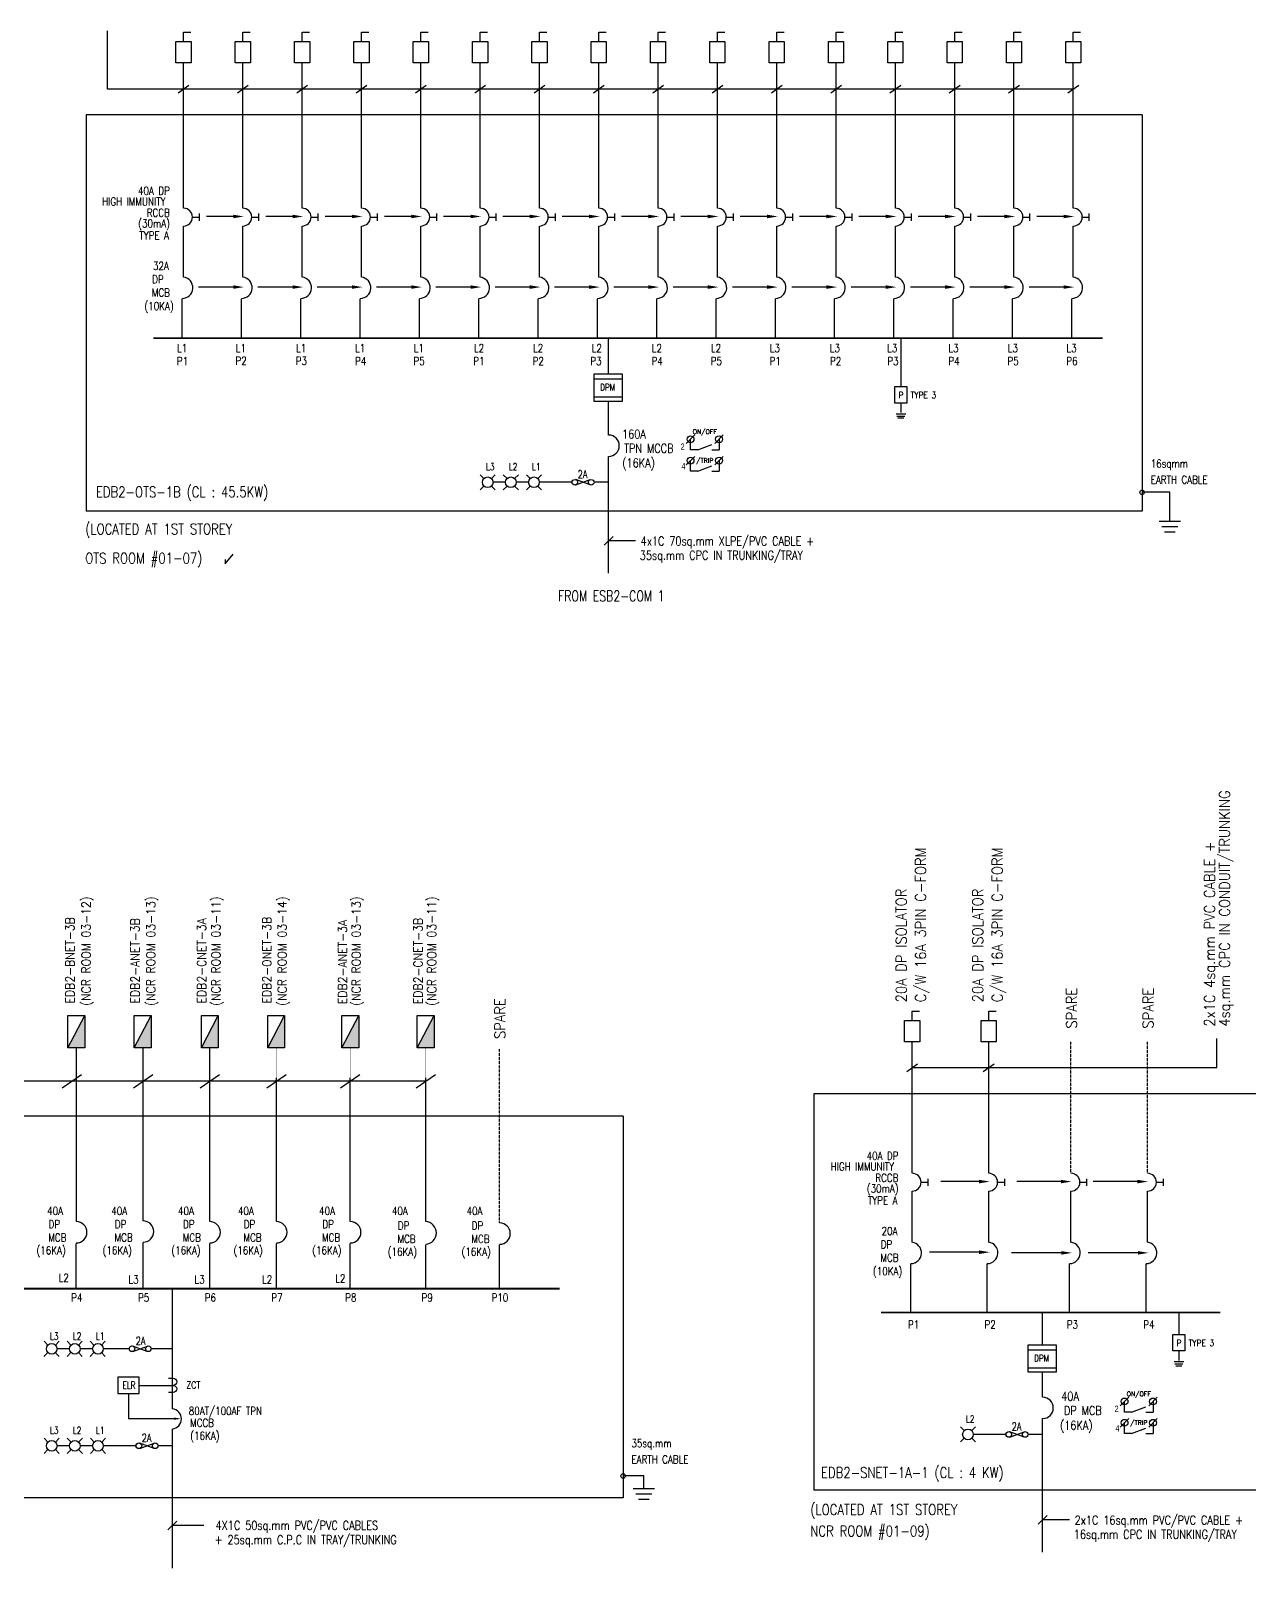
# Model space of a CAD drawing. Header units: millimetres. Extents: x 624049 to 847333, y 256790 to 538574.
# Drawn here: x 710867 to 745112, y 314385 to 357607 of the extents above; entities that cross this region are included whole.
import ezdxf
from ezdxf.enums import TextEntityAlignment as Align

# ---------------------------------------------------------------- set-up
doc = ezdxf.new("R2010")
doc.units = ezdxf.units.MM
doc.header["$LTSCALE"] = 0.01
for name, pattern in [('DASHED', [19.05, 12.7, -6.35]), ('HIDDEN2', [0.1875, 0.125, -0.0625]), ('{ -E- }', [0])]:
    doc.linetypes.add(name, pattern=pattern)
doc.layers.add('E-_ELEC----_E-', color=3, linetype='Continuous')
doc.layers.add('E-_ELECSYBL_R-_N_ES9', color=7, linetype='Continuous')
doc.styles.add('100', font='romans.shx', dxfattribs={"width": 0.8, "height": 250})
doc.styles.add('A2', font='SIMPLEX.shx', dxfattribs={"width": 0.95, "height": 190})
doc.styles.add('ATT', font='ROMANS.SHX')
doc.styles.add('MONOTXT', font='MONOTXT.SHX')
doc.styles.add('PwNote', font='Romans.shx', dxfattribs={"width": 0.75, "bigfont": 'Special.shx'})
doc.styles.add('ROMANS', font='romans', dxfattribs={"width": 0.75})
doc.linetypes.add('communication_line', pattern='A,0.25,-0.2,0.25,-0.2,0.25,-0.2,0.25,-0.2,["C",Standard,S=0.1,R=0,X=-0.1,Y=-0.05],-0.075', length=1.875)

# ---------------------------------------------------------------- blocks, each defined once
blk = doc.blocks.new('DB')
at = {"layer": 'E-_ELEC----_E-'}
blk.add_hatch(color=0, dxfattribs=at).paths.add_polyline_path([(0, 0), (400, 0), (400, 209)])
at = {"layer": 'E-_ELEC----_E-', "color": 0, "linetype": 'Continuous'}
for p, q in [((400, 209), (0, 209)), ((0, 209), (0, 0)), ((400, 0), (400, 209)), ((0, 0), (400, 0))]:
    blk.add_line(p, q, dxfattribs=at)
at = {"layer": 'E-_ELEC----_E-', "color": 0}
blk.add_line((400, 209), (0, 0), dxfattribs=at)
blk = doc.blocks.new('ELEC0333')
at = {"layer": 'E-_ELECSYBL_R-_N_ES9'}
blk.add_lwpolyline([(-1.3, 2), (0, 2, -1), (0, 0, -1), (0, -2), (-1.3, -2)], format="xyb", dxfattribs=at)
blk = doc.blocks.new('ELEC0302')
at = {"color": 0}
blk.add_arc((20, 0), 300, 275.7392, 84.2608, dxfattribs=at)

msp = doc.modelspace()

# ---------------------------------------------------------------- linework, layer by layer
for p, q in [((715161, 352618), (715161, 356704)), ((716828, 352618), (716828, 356704)), ((718495, 352618), (718495, 356704)), ((720162, 352618), (720162, 356704)), ((721829, 352618), (721829, 356704)), ((723496, 352618), (723496, 356704)), ((725163, 352618), (725163, 356704)), ((726830, 352618), (726830, 356704)), ((728498, 352618), (728498, 356704)), ((730165, 352618), (730165, 356704)), ((731832, 352618), (731832, 356704)), ((733499, 352618), (733499, 356704)), ((735166, 352618), (735166, 356704)), ((736833, 352618), (736833, 356704)), ((738500, 352618), (738500, 356704)), ((740167, 352618), (740167, 356704)), ((715010, 355864), (715312, 356074)), ((716677, 355864), (716979, 356074)), ((718345, 355864), (718646, 356074)), ((720012, 355864), (720313, 356074)), ((721679, 355864), (721980, 356074)), ((723346, 355864), (723647, 356074)), ((725013, 355864), (725314, 356074)), ((726680, 355864), (726981, 356074)), ((728347, 355864), (728648, 356074)), ((730014, 355864), (730315, 356074)), ((731681, 355864), (731982, 356074)), ((733348, 355864), (733649, 356074)), ((735015, 355864), (735316, 356074)), ((736682, 355864), (736984, 356074)), ((738349, 355864), (738651, 356074)), ((740016, 355864), (740318, 356074)), ((715411, 352368), (715611, 352368)), ((715611, 352268), (715611, 352468)), ((717078, 352368), (717278, 352368)), ((717278, 352268), (717278, 352468)), ((718745, 352368), (718945, 352368)), ((718945, 352268), (718945, 352468)), ((720412, 352368), (720612, 352368)), ((720612, 352268), (720612, 352468)), ((722079, 352368), (722279, 352368)), ((722279, 352268), (722279, 352468)), ((723746, 352368), (723946, 352368)), ((723946, 352268), (723946, 352468)), ((725413, 352368), (725613, 352368)), ((725613, 352268), (725613, 352468)), ((727080, 352368), (727280, 352368)), ((727280, 352268), (727280, 352468)), ((728748, 352368), (728948, 352368)), ((728948, 352268), (728948, 352468)), ((730415, 352368), (730615, 352368)), ((730615, 352268), (730615, 352468)), ((732082, 352368), (732282, 352368)), ((732282, 352268), (732282, 352468)), ((733749, 352368), (733949, 352368)), ((733949, 352268), (733949, 352468)), ((735416, 352368), (735616, 352368)), ((735616, 352268), (735616, 352468)), ((737083, 352368), (737283, 352368)), ((737283, 352268), (737283, 352468)), ((738750, 352368), (738950, 352368)), ((738950, 352268), (738950, 352468)), ((740417, 352368), (740617, 352368)), ((740617, 352268), (740617, 352468)), ((715161, 350681), (715161, 352118)), ((716828, 350681), (716828, 352118)), ((718495, 350681), (718495, 352118)), ((720162, 350681), (720162, 352118)), ((721829, 350681), (721829, 352118)), ((723496, 350681), (723496, 352118)), ((725163, 350681), (725163, 352118)), ((726830, 350681), (726830, 352118)), ((728498, 350681), (728498, 352118)), ((730165, 350681), (730165, 352118)), ((731832, 350681), (731832, 352118)), ((733499, 350681), (733499, 352118)), ((735166, 350681), (735166, 352118)), ((736833, 350681), (736833, 352118)), ((738500, 350681), (738500, 352118)), ((740167, 350681), (740167, 352118)), ((735316, 348962), (735316, 347604)), ((726702, 347819), (727486, 347819)), ((726702, 347313), (727486, 347313)), ((735316, 347137), (735316, 346874)), ((735192, 346838), (735459, 346838)), ((735208, 346775), (735428, 346775)), ((735233, 346721), (735401, 346721)), ((729290, 346003), (729530, 346243)), ((730090, 346003), (730330, 346243)), ((729410, 345823), (729410, 346123)), ((729610, 345823), (729410, 345823)), ((729610, 345823), (730010, 345973)), ((730010, 345823), (730210, 345823)), ((730210, 346123), (730210, 345823)), ((729290, 345403), (729530, 345643)), ((729410, 345223), (729410, 345523)), ((729610, 345223), (730010, 345373)), ((730090, 345403), (730330, 345643)), ((730210, 345523), (730210, 345223)), ((729610, 345223), (729410, 345223)), ((730010, 345223), (730210, 345223)), ((742880, 343825), (742880, 344632)), ((742580, 343825), (743180, 343825)), ((742655, 343675), (743105, 343675)), ((726982, 343144), (727232, 343394)), ((727866, 343269), (727107, 343269)), ((742730, 343525), (743030, 343525)), ((735638, 325487), (735638, 329179)), ((737789, 325487), (737789, 329179)), ((735487, 328354), (735788, 328563)), ((737638, 328354), (737939, 328563)), ((711751, 327895), (712292, 328270)), ((713752, 327895), (714294, 328270)), ((715628, 327895), (716169, 328270)), ((717501, 327895), (718042, 328270)), ((719576, 327895), (720117, 328270)), ((721698, 327895), (722239, 328270)), ((735888, 325237), (736088, 325237)), ((736088, 325137), (736088, 325337)), ((738039, 325237), (738239, 325237)), ((738239, 325137), (738239, 325337)), ((740352, 325237), (740552, 325237)), ((740552, 325137), (740552, 325337)), ((742503, 325237), (742703, 325237)), ((742703, 325137), (742703, 325337)), ((735638, 323550), (735638, 324987)), ((737789, 323550), (737789, 324987)), ((740102, 323550), (740102, 324987)), ((742253, 323550), (742253, 324987)), ((743130, 321576), (743130, 320960)), ((738899, 320525), (739683, 320525)), ((743130, 320493), (743130, 320230)), ((738899, 320020), (739683, 320020)), ((743006, 320194), (743273, 320194)), ((743022, 320131), (743242, 320131)), ((743047, 320077), (743215, 320077)), ((741487, 318954), (741727, 319194)), ((741607, 318774), (741607, 319074)), ((742287, 318954), (742527, 319194)), ((742407, 319074), (742407, 318774)), ((741487, 318354), (741727, 318594)), ((741807, 318774), (741607, 318774)), ((741807, 318774), (742207, 318924)), ((742207, 318774), (742407, 318774)), ((742287, 318354), (742527, 318594)), ((741607, 318174), (741607, 318474)), ((741807, 318174), (741607, 318174)), ((741807, 318174), (742207, 318324)), ((742207, 318174), (742407, 318174)), ((742407, 318474), (742407, 318174)), ((739179, 315620), (739429, 315870)), ((740063, 315745), (739304, 315745))]:
    msp.add_line(p, q)
at = {"linetype": '{ -E- }', "ltscale": 1.5}
for p, q in [((742101, 355243), (712425, 355243)), ((712425, 355243), (712425, 344103)), ((742101, 355243), (742101, 344103)), ((742101, 344103), (712425, 344103)), ((745620, 327719), (732871, 327719)), ((732871, 327719), (732871, 316578)), ((745620, 316578), (732871, 316578))]:
    msp.add_line(p, q, dxfattribs=at)
at = {"linetype": '{ -E- }'}
for p, q in [((716558, 352386), (715803, 352386)), ((718225, 352386), (717470, 352386)), ((719892, 352386), (719137, 352386)), ((721559, 352386), (720804, 352386)), ((723226, 352386), (722471, 352386)), ((724893, 352386), (724138, 352386)), ((726560, 352386), (725805, 352386)), ((728227, 352386), (727472, 352386)), ((729894, 352386), (729139, 352386)), ((731561, 352386), (730806, 352386)), ((733228, 352386), (732473, 352386)), ((734895, 352386), (734140, 352386)), ((736562, 352386), (735807, 352386)), ((738229, 352386), (737474, 352386)), ((739896, 352386), (739141, 352386)), ((716558, 350401), (715584, 350401)), ((718225, 350401), (717251, 350401)), ((719892, 350401), (718918, 350401)), ((721559, 350401), (720585, 350401)), ((723226, 350401), (722252, 350401)), ((724893, 350401), (723919, 350401)), ((726560, 350401), (725586, 350401)), ((728227, 350401), (727253, 350401)), ((729894, 350401), (728920, 350401)), ((731561, 350401), (730587, 350401)), ((733228, 350401), (732254, 350401)), ((734895, 350401), (733921, 350401)), ((736562, 350401), (735588, 350401)), ((738229, 350401), (737255, 350401)), ((739896, 350401), (738922, 350401)), ((715123, 348962), (715123, 350070)), ((716790, 348962), (716790, 350070)), ((718457, 348962), (718457, 350070)), ((720124, 348962), (720124, 350070)), ((721791, 348962), (721791, 350070)), ((723458, 348962), (723458, 350070)), ((725125, 348962), (725125, 350070)), ((726792, 348962), (726792, 350070)), ((728459, 348962), (728459, 350070)), ((730126, 348962), (730126, 350070)), ((731793, 348962), (731793, 350070)), ((733460, 348962), (733460, 350070)), ((735127, 348962), (735127, 350070)), ((736794, 348962), (736794, 350070)), ((738461, 348962), (738461, 350070)), ((740128, 348962), (740128, 350070)), ((727107, 347960), (727107, 348962)), ((727107, 346242), (727107, 347189)), ((727107, 342358), (727107, 345642)), ((742880, 344632), (742101, 344632)), ((737518, 325255), (736447, 325255)), ((739819, 325255), (738576, 325255)), ((741970, 325255), (740727, 325255)), ((735599, 321576), (735599, 322939)), ((737518, 323270), (736122, 323270)), ((737750, 321576), (737750, 322939)), ((739830, 323251), (738434, 323251)), ((740063, 321576), (740063, 322939)), ((741981, 323251), (740585, 323251)), ((742214, 321576), (742214, 322939)), ((739304, 320667), (739304, 321576)), ((739304, 319194), (739304, 319896)), ((739304, 314834), (739304, 318594))]:
    msp.add_line(p, q, dxfattribs=at)
at = {"color": 7}
for p, q in [((723604, 345020), (723498, 345126)), ((723816, 345020), (723922, 345126)), ((724210, 344914), (723860, 344914)), ((724254, 345020), (724148, 345126)), ((724466, 345020), (724572, 345126)), ((724860, 344914), (724510, 344914)), ((724904, 345020), (724798, 345126)), ((725116, 345020), (725222, 345126)), ((726079, 344914), (725160, 344914)), ((726185, 344839), (726591, 344989)), ((726589, 344840), (726187, 344988)), ((727107, 344914), (726697, 344914)), ((723604, 344808), (723498, 344702)), ((723816, 344808), (723922, 344702)), ((724254, 344808), (724148, 344702)), ((724466, 344808), (724572, 344702)), ((724904, 344808), (724798, 344702)), ((725116, 344808), (725222, 344702)), ((712146, 322225), (712146, 323519)), ((714024, 322245), (714024, 323539)), ((715897, 322225), (715897, 323519)), ((717770, 322225), (717770, 323519)), ((719845, 322225), (719845, 323519)), ((721967, 322245), (721967, 323480)), ((724042, 322245), (724042, 323480)), ((714843, 322245), (714843, 318867, 0)), ((711350, 320660, 0), (711244, 320766, 0)), ((711562, 320660, 0), (711668, 320766, 0)), ((711993, 320660, 0), (711887, 320766, 0)), ((712206, 320660, 0), (712312, 320766, 0)), ((712643, 320660, 0), (712537, 320766, 0)), ((712856, 320660, 0), (712962, 320766, 0)), ((711343, 320448, 0), (711237, 320342, 0)), ((711555, 320448, 0), (711661, 320342, 0)), ((711953, 320554, 0), (711608, 320554, 0)), ((711993, 320448, 0), (711887, 320342, 0)), ((712205, 320448, 0), (712311, 320342, 0)), ((712601, 320554, 0), (712256, 320554, 0)), ((712643, 320448, 0), (712537, 320342, 0)), ((712855, 320448, 0), (712961, 320342, 0)), ((713629, 320554, 0), (712906, 320554, 0)), ((713738, 320479, 0), (714144, 320629, 0)), ((714142, 320480, 0), (713740, 320628, 0)), ((714843, 320554, 0), (714250, 320554, 0)), ((713920, 319526, 0), (714868, 319526, 0)), ((713618, 319294, 0), (713618, 318589, 0)), ((715010, 318589, 0), (713618, 318589, 0)), ((737101, 318253), (736995, 318359)), ((737313, 318253), (737419, 318359)), ((738276, 318147), (737357, 318147)), ((738382, 318072), (738788, 318221)), ((738786, 318073), (738384, 318221)), ((739304, 318147), (738894, 318147)), ((711350, 317933, 0), (711244, 318039, 0)), ((711350, 317721, 0), (711244, 317615, 0)), ((711562, 317933, 0), (711668, 318039, 0)), ((711562, 317721, 0), (711668, 317615, 0)), ((711956, 317827, 0), (711606, 317827, 0)), ((712000, 317933, 0), (711894, 318039, 0)), ((712000, 317721, 0), (711894, 317615, 0)), ((712212, 317933, 0), (712318, 318039, 0)), ((712212, 317721, 0), (712318, 317615, 0)), ((712606, 317827, 0), (712256, 317827, 0)), ((712650, 317933, 0), (712544, 318039, 0)), ((712650, 317721, 0), (712544, 317615, 0)), ((712862, 317933, 0), (712968, 318039, 0)), ((712862, 317721, 0), (712968, 317615, 0)), ((713826, 317827, 0), (712906, 317827, 0)), ((713932, 317752, 0), (714338, 317901, 0)), ((714336, 317753, 0), (713933, 317901, 0)), ((714853, 317827, 0), (714443, 317827, 0)), ((737101, 318041), (736995, 317935)), ((737313, 318041), (737419, 317935)), ((728097, 316979), (727516, 316979)), ((728097, 316629), (728097, 316979)), ((727797, 316629), (728397, 316629)), ((727872, 316479), (728322, 316479)), ((727947, 316329), (728247, 316329)), ((714722, 315462, -23253), (714973, 315713, -23253)), ((715730, 315588, -11626), (714848, 315588, -11626))]:
    msp.add_line(p, q, dxfattribs=at)
at = {"color": 7, "ltscale": 2500}
for p, q in [((712148, 324131), (712148, 329016)), ((714024, 324151), (714023, 329016)), ((715898, 324131), (715898, 329016))]:
    msp.add_line(p, q, dxfattribs=at)
at = {"color": 7, "linetype": 'HIDDEN2', "ltscale": 2500}
for p, q in [((717771, 324131), (717771, 329016)), ((719846, 324131), (719846, 329016)), ((721968, 324131), (721968, 329016))]:
    msp.add_line(p, q, dxfattribs=at)
at = {"linetype": 'DASHED', "ltscale": 10}
for p, q in [((724044, 324092), (724044, 328977)), ((740102, 325487), (740102, 329179)), ((742253, 325487), (742253, 329179))]:
    msp.add_line(p, q, dxfattribs=at)
at = {"color": 7, "ltscale": 1.5}
for p, q in [((727516, 327090), (703898, 327090)), ((727516, 327090), (727516, 316369)), ((727516, 316369), (703898, 316369))]:
    msp.add_line(p, q, dxfattribs=at)
for points in [[(740167, 355969), (713024, 355969), (713024, 357607)], [(735638, 328459), (744197, 328459), (744197, 329278)]]:
    msp.add_lwpolyline(points)
at = {"color": 7}
for points in [[(715161, 357306), (715161, 357567), (715367, 357567)], [(716828, 357306), (716828, 357567), (717035, 357567)], [(718495, 357306), (718495, 357567), (718702, 357567)], [(720162, 357306), (720162, 357567), (720369, 357567)], [(721829, 357306), (721829, 357567), (722036, 357567)], [(723496, 357306), (723496, 357567), (723703, 357567)], [(725163, 357306), (725163, 357567), (725370, 357567)], [(726830, 357306), (726830, 357567), (727037, 357567)], [(728498, 357306), (728498, 357567), (728704, 357567)], [(730165, 357306), (730165, 357567), (730371, 357567)], [(731832, 357306), (731832, 357567), (732038, 357567)], [(733499, 357306), (733499, 357567), (733705, 357567)], [(735166, 357306), (735166, 357567), (735372, 357567)], [(736833, 357306), (736833, 357567), (737039, 357567)], [(738500, 357306), (738500, 357567), (738706, 357567)], [(740167, 357306), (740167, 357567), (740373, 357567)], [(735638, 329782), (735638, 330042), (735844, 330042)], [(737789, 329782), (737789, 330042), (737995, 330042)], [(721968, 328082), (704197, 328082), (704197, 329124)]]:
    msp.add_lwpolyline(points, dxfattribs=at)
for points in [[(714948, 357306), (715374, 357306), (715374, 356704), (714948, 356704)], [(716616, 357306), (717041, 357306), (717041, 356704), (716616, 356704)], [(718283, 357306), (718708, 357306), (718708, 356704), (718283, 356704)], [(719950, 357306), (720375, 357306), (720375, 356704), (719950, 356704)], [(721617, 357306), (722042, 357306), (722042, 356704), (721617, 356704)], [(723284, 357306), (723709, 357306), (723709, 356704), (723284, 356704)], [(724951, 357306), (725376, 357306), (725376, 356704), (724951, 356704)], [(726618, 357306), (727043, 357306), (727043, 356704), (726618, 356704)], [(728285, 357306), (728710, 357306), (728710, 356704), (728285, 356704)], [(729952, 357306), (730377, 357306), (730377, 356704), (729952, 356704)], [(731619, 357306), (732044, 357306), (732044, 356704), (731619, 356704)], [(733286, 357306), (733711, 357306), (733711, 356704), (733286, 356704)], [(734953, 357306), (735378, 357306), (735378, 356704), (734953, 356704)], [(736620, 357306), (737045, 357306), (737045, 356704), (736620, 356704)], [(738287, 357306), (738713, 357306), (738713, 356704), (738287, 356704)], [(739954, 357306), (740380, 357306), (740380, 356704), (739954, 356704)], [(735425, 329782), (735850, 329782), (735850, 329179), (735425, 329179)], [(737576, 329782), (738001, 329782), (738001, 329179), (737576, 329179)]]:
    msp.add_lwpolyline(points, close=True, dxfattribs=at)
at = {"const_width": 50}
for points in [[(714314, 348962), (740997, 348962)], [(734760, 321576), (744298, 321576)]]:
    msp.add_lwpolyline(points, dxfattribs=at)
for points in [[(726702, 347960), (727486, 347960), (727486, 347189), (726702, 347189)], [(735147, 347604), (735485, 347604), (735485, 347137), (735147, 347137)], [(742961, 320960), (743299, 320960), (743299, 320493), (742961, 320493)], [(738899, 320667), (739683, 320667), (739683, 319896), (738899, 319896)]]:
    msp.add_lwpolyline(points, close=True)
at = {"color": 7, "const_width": 50}
msp.add_lwpolyline([(705112, 322245), (725729, 322245)], dxfattribs=at)
at = {"color": 7, "elevation": 0}
msp.add_lwpolyline([(713918, 319294), (713918, 319758), (713318, 319758), (713318, 319294)], close=True, dxfattribs=at)
at = {"color": 7, "elevation": -11626}
msp.add_lwpolyline([(714848, 314385), (714848, 318299)], dxfattribs=at)
for centre, radius in [((729410, 346123), 96), ((730210, 346123), 96), ((729410, 345523), 96), ((730210, 345523), 96), ((742101, 344632), 63.8), ((741607, 319074), 96), ((742407, 319074), 96), ((741607, 318474), 96), ((742407, 318474), 96)]:
    msp.add_circle(centre, radius)
at = {"color": 7}
for centre, radius in [((723710, 344914), 150), ((724360, 344914), 150), ((725010, 344914), 150), ((726158, 344914), 79.2), ((726618, 344914), 79.2), ((711456, 320554, 0), 150), ((712106, 320554, 0), 150), ((712756, 320554, 0), 150), ((713711, 320554, 0), 79.2), ((714171, 320554, 0), 79.2), ((737207, 318147), 150), ((738355, 318147), 79.2), ((738815, 318147), 79.2), ((711456, 317827, 0), 150), ((712106, 317827, 0), 150), ((712756, 317827, 0), 150), ((713905, 317827, 0), 79.2), ((714364, 317827, 0), 79.2), ((727516, 316979), 63.8)]:
    msp.add_circle(centre, radius, dxfattribs=at)
for centre, radius, start, end in [((715161, 352368), 250, 270, 90), ((716828, 352368), 250, 270, 90), ((718495, 352368), 250, 270, 90), ((720162, 352368), 250, 270, 90), ((721829, 352368), 250, 270, 90), ((723496, 352368), 250, 270, 90), ((725163, 352368), 250, 270, 90), ((726830, 352368), 250, 270, 90), ((728498, 352368), 250, 270, 90), ((730165, 352368), 250, 270, 90), ((731832, 352368), 250, 270, 90), ((733499, 352368), 250, 270, 90), ((735166, 352368), 250, 270, 90), ((736833, 352368), 250, 270, 90), ((738500, 352368), 250, 270, 90), ((740167, 352368), 250, 270, 90), ((715121, 350383), 301, 270.2436, 82.5191), ((716788, 350383), 301, 270.2436, 82.5191), ((718455, 350383), 301, 270.2436, 82.5191), ((720122, 350383), 301, 270.2436, 82.5191), ((721790, 350383), 301, 270.2436, 82.5191), ((723457, 350383), 301, 270.2436, 82.5191), ((725124, 350383), 301, 270.2436, 82.5191), ((726791, 350383), 301, 270.2436, 82.5191), ((728458, 350383), 301, 270.2436, 82.5191), ((730125, 350383), 301, 270.2436, 82.5191), ((731792, 350383), 301, 270.2436, 82.5191), ((733459, 350383), 301, 270.2436, 82.5191), ((735126, 350383), 301, 270.2436, 82.5191), ((736793, 350383), 301, 270.2436, 82.5191), ((738460, 350383), 301, 270.2436, 82.5191), ((740127, 350383), 301, 270.2436, 82.5191), ((727107, 345942), 300, 270, 90), ((735638, 325237), 250, 270, 90), ((737789, 325237), 250, 270, 90), ((740102, 325237), 250, 270, 90), ((742253, 325237), 250, 270, 90), ((735598, 323252), 301, 270.2436, 82.5191), ((737749, 323252), 301, 270.2436, 82.5191), ((740062, 323252), 301, 270.2436, 82.5191), ((742213, 323252), 301, 270.2436, 82.5191), ((739304, 318894), 300, 270, 90)]:
    msp.add_arc(centre, radius, start, end)
for centre, radius, start, end in [((712146, 323831), 300, 270, 90), ((714024, 323851), 300, 270, 90), ((715897, 323831), 300, 270, 90), ((717770, 323831), 300, 270, 90), ((719845, 323831), 300, 270, 90), ((721947, 323812), 320, 273.504, 86.2166), ((724042, 323792), 300, 270, 90)]:
    msp.add_arc(centre, radius, start, end, dxfattribs=at)
for points in [[(716558, 352436), (716858, 352386), (716558, 352336)], [(718225, 352436), (718525, 352386), (718225, 352336)], [(719892, 352436), (720192, 352386), (719892, 352336)], [(721559, 352436), (721859, 352386), (721559, 352336)], [(723226, 352436), (723526, 352386), (723226, 352336)], [(724893, 352436), (725193, 352386), (724893, 352336)], [(726560, 352436), (726860, 352386), (726560, 352336)], [(728227, 352436), (728527, 352386), (728227, 352336)], [(729894, 352436), (730194, 352386), (729894, 352336)], [(731561, 352436), (731861, 352386), (731561, 352336)], [(733228, 352436), (733528, 352386), (733228, 352336)], [(734895, 352436), (735195, 352386), (734895, 352336)], [(736562, 352436), (736862, 352386), (736562, 352336)], [(738229, 352436), (738529, 352386), (738229, 352336)], [(739896, 352436), (740196, 352386), (739896, 352336)], [(716558, 350451), (716858, 350401), (716558, 350351)], [(718225, 350451), (718525, 350401), (718225, 350351)], [(719892, 350451), (720192, 350401), (719892, 350351)], [(721559, 350451), (721859, 350401), (721559, 350351)], [(723226, 350451), (723526, 350401), (723226, 350351)], [(724893, 350451), (725193, 350401), (724893, 350351)], [(726560, 350451), (726860, 350401), (726560, 350351)], [(728227, 350451), (728527, 350401), (728227, 350351)], [(729894, 350451), (730194, 350401), (729894, 350351)], [(731561, 350451), (731861, 350401), (731561, 350351)], [(733228, 350451), (733528, 350401), (733228, 350351)], [(734895, 350451), (735195, 350401), (734895, 350351)], [(736562, 350451), (736862, 350401), (736562, 350351)], [(738229, 350451), (738529, 350401), (738229, 350351)], [(739896, 350451), (740196, 350401), (739896, 350351)], [(737518, 325305), (737818, 325255), (737518, 325205)], [(739819, 325305), (740119, 325255), (739819, 325205)], [(741970, 325305), (742270, 325255), (741970, 325205)], [(737518, 323320), (737818, 323270), (737518, 323220)], [(739830, 323301), (740130, 323251), (739830, 323201)], [(741981, 323301), (742281, 323251), (741981, 323201)]]:
    msp.add_solid(points)
msp.add_solid([(714897, 318620, 0), (714897, 318558, 0), (715082, 318589, 0)], dxfattribs=at)
at = {"layer": 'E-_ELEC----_E-', "color": 3}
msp.add_lwpolyline([(716331, 342747), (716331, 342621), (716551, 342891)], dxfattribs=at)

# ---------------------------------------------------------------- block references
at = {"color": 7, "linetype": 'Continuous', "lineweight": 0, "xscale": -2.267999999807214, "yscale": 2.2680000000164, "zscale": -2.267999999807214, "rotation": 90}
for p in [(712384, 329924), (714251, 329924), (716135, 329923), (717999, 329924), (720083, 329923), (722205, 329923)]:
    msp.add_blockref('DB', p, dxfattribs=at)
at = {"color": 7, "xscale": 100, "yscale": 100, "zscale": 100}
msp.add_blockref('ELEC0333', (714868, 319526, 0), dxfattribs=at)
at = {"color": 7, "linetype": 'communication_line', "xscale": 0.9525000000008744, "yscale": 0.9525000000008744, "zscale": 0.9525000000008744}
msp.add_blockref('ELEC0302', (714796, 318583, 0), dxfattribs=at)

# ---------------------------------------------------------------- texts
for s, height, rotation, style, width, p in [('40A DP', 225, 360, '100', 0.8, (713881, 352996)), ('HIGH IMMUNITY', 225, 360, '100', 0.8, (712873, 352695)), ('(30mA)', 225, 360, '100', 0.8, (713886, 352077)), ('RCCB', 225, 360, '100', 0.8, (714127, 352379)), ('TYPE A', 225, 360, '100', 0.8, (713918, 351742)), ('32A', 225, 360, '100', 0.8, (714301, 350884)), ('DP', 225, 360, '100', 0.8, (714279, 350509)), ('MCB', 225, 360, '100', 0.8, (714270, 350134)), ('(10KA)', 225, 360, '100', 0.8, (714059, 349754)), ('P1', 225, 360, '100', 0.8, (714974, 348207)), ('L1', 225, 360, '100', 0.8, (714979, 348572)), ('P2', 225, 360, '100', 0.8, (716620, 348217)), ('L1', 225, 360, '100', 0.8, (716631, 348572)), ('P3', 225, 360, '100', 0.8, (718313, 348212)), ('L1', 225, 360, '100', 0.8, (718321, 348572)), ('L1', 225, 360, '100', 0.8, (719980, 348572)), ('P4', 225, 360, '100', 0.8, (719981, 348207)), ('P5', 225, 360, '100', 0.8, (721623, 348207)), ('L1', 225, 360, '100', 0.8, (721632, 348572)), ('P1', 225, 360, '100', 0.8, (723305, 348207)), ('L2', 225, 360, '100', 0.8, (723322, 348572)), ('P2', 225, 360, '100', 0.8, (724972, 348207)), ('L2', 225, 360, '100', 0.8, (724981, 348572)), ('P3', 225, 360, '100', 0.8, (726594, 348207)), ('L2', 225, 360, '100', 0.8, (726633, 348572)), ('P4', 225, 360, '100', 0.8, (728315, 348207)), ('L2', 225, 360, '100', 0.8, (728323, 348572)), ('P5', 225, 360, '100', 0.8, (729976, 348207)), ('L2', 225, 360, '100', 0.8, (729983, 348572)), ('P1', 225, 360, '100', 0.8, (731631, 348207)), ('L3', 225, 360, '100', 0.8, (731635, 348572)), ('L3', 225, 360, '100', 0.8, (733325, 348572)), ('P2', 225, 360, '100', 0.8, (733330, 348207)), ('L3', 225, 360, '100', 0.8, (734937, 348572)), ('P3', 225, 360, '100', 0.8, (734942, 348207)), ('P4', 225, 360, '100', 0.8, (736655, 348207)), ('L3', 225, 360, '100', 0.8, (736659, 348572)), ('P5', 225, 360, '100', 0.8, (738318, 348207)), ('L3', 225, 360, '100', 0.8, (738326, 348572)), ('P6', 225, 360, '100', 0.8, (739970, 348207)), ('L3', 225, 360, '100', 0.8, (739977, 348572)), ('16sqmm', 225, 360, '100', 0.8, (742342, 345327)), ('EARTH CABLE', 225, 360, '100', 0.8, (742342, 344874)), ('4x1C 70sq.mm XLPE/PVC CABLE +', 250, 360, 'PwNote', 0.8, (728008, 343137)), ('35sq.mm CPC IN TRUNKING/TRAY', 250, 360, 'PwNote', 0.8, (727982, 342737)), ('C/W 16A 3PIN C-FORM', 300, 90, 'A2', 0.9, (736027, 330296)), ('C/W 16A 3PIN C-FORM', 300, 90, 'A2', 0.9, (738178, 330296)), ('20A DP ISOLATOR', 300, 90, 'A2', 0.9, (735480, 330296)), ('20A DP ISOLATOR', 300, 90, 'A2', 0.9, (737631, 330296)), ('(NCR ROOM 03-12)', 250, 90, 'A2', 0.9, (712546, 330196)), ('(NCR ROOM 03-13)', 250, 90, 'A2', 0.9, (714366, 330196)), ('(NCR ROOM 03-11)', 250, 90, 'A2', 0.9, (716197, 330196)), ('(NCR ROOM 03-14)', 250, 90, 'A2', 0.9, (718057, 330196)), ('(NCR ROOM 03-13)', 250, 90, 'A2', 0.9, (720137, 330196)), ('(NCR ROOM 03-11)', 250, 90, 'A2', 0.9, (722259, 330196)), ('EDB2-BNET-3B', 250, 90, 'A2', 0.9, (712092, 330258)), ('EDB2-ANET-3B', 250, 90, 'A2', 0.9, (713924, 330258)), ('EDB2-CNET-3A', 250, 90, 'A2', 0.9, (715794, 330258)), ('EDB2-ONET-3B', 250, 90, 'A2', 0.9, (717628, 330258)), ('EDB2-ANET-3A', 250, 90, 'A2', 0.9, (719754, 330239)), ('EDB2-CNET-3B', 250, 90, 'A2', 0.9, (721876, 330239)), ('SPARE', 300, 90, 'A2', 0.9, (740269, 329556)), ('SPARE', 300, 90, 'A2', 0.9, (742420, 329556)), ('SPARE', 300, 90, 'A2', 0.9, (724201, 329264)), ('40A DP', 225, 360, '100', 0.8, (734358, 325866)), ('HIGH IMMUNITY', 225, 360, '100', 0.8, (733349, 325564)), ('RCCB', 225, 360, '100', 0.8, (734603, 325248)), ('(30mA)', 225, 360, '100', 0.8, (734363, 324947)), ('TYPE A', 225, 360, '100', 0.8, (734394, 324612)), ('40A', 225, 360, '100', 0.8, (711327, 324319)), ('DP', 225, 360, '100', 0.8, (711368, 323944)), ('40A', 225, 360, '100', 0.8, (713128, 324319)), ('DP', 225, 360, '100', 0.8, (713231, 323944)), ('40A', 225, 360, '100', 0.8, (715007, 324319)), ('DP', 225, 360, '100', 0.8, (715146, 323944)), ('40A', 225, 360, '100', 0.8, (716690, 324319)), ('DP', 225, 360, '100', 0.8, (716854, 323944)), ('40A', 225, 360, '100', 0.8, (718970, 324319)), ('DP', 225, 360, '100', 0.8, (719062, 323944)), ('40A', 225, 360, '100', 0.8, (721015, 324319)), ('40A', 225, 360, '100', 0.8, (723114, 324319)), ('MCB', 225, 360, '100', 0.8, (711359, 323569)), ('MCB', 225, 360, '100', 0.8, (713222, 323569)), ('MCB', 225, 360, '100', 0.8, (715138, 323569)), ('MCB', 225, 360, '100', 0.8, (716845, 323569)), ('MCB', 225, 360, '100', 0.8, (719053, 323569)), ('MCB', 225, 360, '100', 0.8, (721175, 323530)), ('DP', 225, 360, '100', 0.8, (721184, 323905)), ('MCB', 225, 360, '100', 0.8, (723251, 323530)), ('DP', 225, 360, '100', 0.8, (723259, 323905)), ('20A', 225, 360, '100', 0.8, (734778, 323753)), ('(16KA)', 225, 360, '100', 0.8, (711027, 323209)), ('(16KA)', 225, 360, '100', 0.8, (712886, 323209)), ('(16KA)', 225, 360, '100', 0.8, (714817, 323209)), ('(16KA)', 225, 360, '100', 0.8, (716566, 323209)), ('(16KA)', 225, 360, '100', 0.8, (718777, 323209)), ('(16KA)', 225, 360, '100', 0.8, (720899, 323170)), ('(16KA)', 225, 360, '100', 0.8, (722974, 323170)), ('DP', 225, 360, '100', 0.8, (734755, 323378)), ('(10KA)', 225, 360, '100', 0.8, (734536, 322623)), ('MCB', 225, 360, '100', 0.8, (734746, 323003)), ('L2', 225, 360, '100', 0.8, (711652, 322440)), ('L3', 225, 360, '100', 0.8, (713614, 322390)), ('L3', 225, 360, '100', 0.8, (715469, 322390)), ('L2', 225, 360, '100', 0.8, (717365, 322390)), ('L2', 225, 360, '100', 0.8, (719425, 322420)), ('P4', 225, 360, '100', 0.8, (712004, 321881)), ('P5', 225, 360, '100', 0.8, (713882, 321881)), ('P6', 225, 360, '100', 0.8, (715755, 321881)), ('P7', 225, 360, '100', 0.8, (717628, 321881)), ('P8', 225, 360, '100', 0.8, (719703, 321881)), ('P9', 225, 360, '100', 0.8, (721849, 321881)), ('P10', 225, 360, '100', 0.8, (723818, 321881)), ('P1', 225, 360, '100', 0.8, (735520, 321123)), ('P2', 225, 360, '100', 0.8, (737671, 321123)), ('P3', 225, 360, '100', 0.8, (739984, 321123)), ('P4', 225, 360, '100', 0.8, (742135, 321123)), ('80AT/100AF TPN', 225, 360, '100', 0.8, (715308, 318695)), ('MCCB', 225, 360, '100', 0.8, (715345, 318361)), ('(16KA)', 225, 360, '100', 0.8, (715349, 317997)), ('35sq.mm', 225, 360, '100', 0.8, (727748, 317785)), ('EARTH CABLE', 225, 360, '100', 0.8, (727748, 317332)), ('4X1C 50sq.mm PVC/PVC CABLES', 250, 360, 'PwNote', 0.8, (716061, 315465, -11626)), ('2x1C 16sq.mm PVC/PVC CABLE +', 250, 360, 'PwNote', 0.8, (740205, 315613)), ('+ 25sq.mm C.P.C IN TRAY/TRUNKING', 250, 360, 'PwNote', 0.8, (716035, 315063, -11626)), ('16sq.mm CPC IN TRUNKING/TRAY', 250, 360, 'PwNote', 0.8, (740179, 315213))]:
    msp.add_text(s, height=height, rotation=rotation, dxfattribs=dict(style=style, width=width)).set_placement(p)
for s, height, style, width, p in [('DPM', 186.6, '100', 0.8, (726869, 347491)), ('P', 180, 'ROMANS', 0.85, (735255, 347274)), ('TYPE 3', 180, 'ROMANS', 0.85, (735593, 347274)), ('L3', 200, 'ROMANS', 0.75, (723662, 345250)), ('L2', 200, 'ROMANS', 0.75, (724304, 345250)), ('L1', 200, 'ROMANS', 0.75, (724954, 345250)), ('FROM ESB2-COM 1', 300, 'PwNote', 0.75, (725687, 341569)), ('L3', 200, 'ROMANS', 0.75, (711408, 320809, 0)), ('L2', 200, 'ROMANS', 0.75, (712050, 320809, 0)), ('L1', 200, 'ROMANS', 0.75, (712700, 320809, 0)), ('P', 180, 'ROMANS', 0.85, (743069, 320630)), ('TYPE 3', 180, 'ROMANS', 0.85, (743407, 320630)), ('DPM', 186.6, '100', 0.8, (739066, 320197)), ('L2', 200, 'ROMANS', 0.75, (737151, 318482)), ('L3', 200, 'ROMANS', 0.75, (711408, 318162, 0)), ('L2', 200, 'ROMANS', 0.75, (712050, 318162, 0)), ('L1', 200, 'ROMANS', 0.75, (712700, 318162, 0))]:
    msp.add_text(s, height=height, dxfattribs=dict(style=style, width=width)).set_placement(p)
at = {"width": 0.8}
for s, height, style, p in [('160A', 250, 'PwNote', (727819, 346267)), ('TPN MCCB', 250, 'PwNote', (728237, 345868)), ('(16KA)', 250, 'PwNote', (727950, 345440)), ('ZCT', 200, 'ROMANS', (715436, 319536, 0)), ('40A', 250, 'PwNote', (740078, 319219)), ('(16KA)', 250, 'PwNote', (740252, 318386)), ('DP MCB', 250, 'PwNote', (740434, 318819))]:
    msp.add_text(s, height=height, dxfattribs=dict(at, style=style)).set_placement(p, align=Align.MIDDLE)
at = {"style": 'ATT'}
for s, p in [('ON/OFF', (729810, 346335)), ('/TRIP', (729810, 345527)), ('ON/OFF', (742007, 319286)), ('/TRIP', (742007, 318478))]:
    msp.add_text(s, height=128, rotation=0, dxfattribs=at).set_placement(p, align=Align.MIDDLE_CENTER)
at = {"style": 'MONOTXT', "width": 0.8}
for s, p in [('2', (729248, 345916)), ('4', (729270, 345363)), ('2', (741445, 318868)), ('4', (741467, 318314))]:
    msp.add_text(s, height=176, dxfattribs=at).set_placement(p, align=Align.MIDDLE_RIGHT)
at = {"style": 'ROMANS', "width": 0.75}
for s, height, p in [('2A', 225, (726375, 345025)), ('2A', 225, (713953, 320665, 0)), ('ELR', 200, (713627, 319431, 0)), ('2A', 225, (714122, 317938, 0)), ('2A', 225, (738572, 318258))]:
    msp.add_text(s, height=height, dxfattribs=at).set_placement(p, align=Align.CENTER)
at = {"ltscale": 1.5, "style": 'PwNote', "width": 0.8}
for s, p in [('EDB2-OTS-1B (CL : 45.5KW)', (712697, 344491)), ('(LOCATED AT 1ST STOREY', (712397, 343450)), ('OTS ROOM #01-07)', (712397, 342630)), ('EDB2-SNET-1A-1 (CL : 4 KW)', (733076, 316924)), ('(LOCATED AT 1ST STOREY', (732777, 315883)), ('NCR ROOM #01-09)', (732777, 315280))]:
    msp.add_text(s, height=300, dxfattribs=at).set_placement(p)
at = {"ltscale": 1.5, "style": 'A2', "width": 0.9}
for s, p in [('4sq.mm CPC IN CONDUIT/TRUNKING', (744567, 329612)), ('2x1C 4sq.mm PVC CABLE +', (744148, 329612))]:
    msp.add_text(s, height=300, rotation=90, dxfattribs=at).set_placement(p)

doc.saveas('drawing.dxf')
